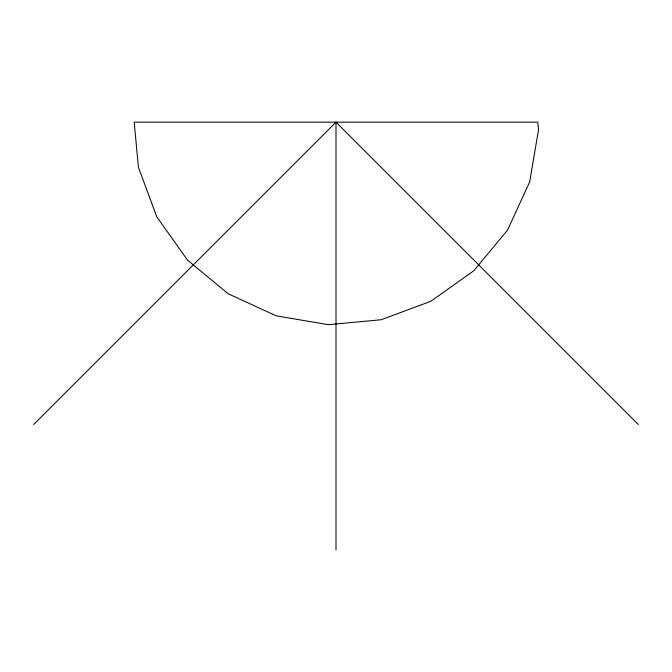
<?xml version="1.0" encoding="UTF-8"?>
<svg xmlns="http://www.w3.org/2000/svg" width="672" height="672" viewBox="0 0 672 672"><rect width="100%" height="100%" fill="white"/><g stroke="black" fill="none" stroke-linecap="round" stroke-linejoin="round"><path stroke-width="1.01" d="M33.6 424.57L336 122.17L638.4 424.57M336 122.17L336 549.83M538.524 129.772L529.654 181.927L507.595 230.017L473.836 270.749L430.676 301.358L381.074 319.763L328.398 324.694L276.242 315.832L228.152 293.765L187.421 260.005L156.811 216.854L138.407 167.244L134.19 122.17L537.81 122.17L538.524 129.772"/></g></svg>
